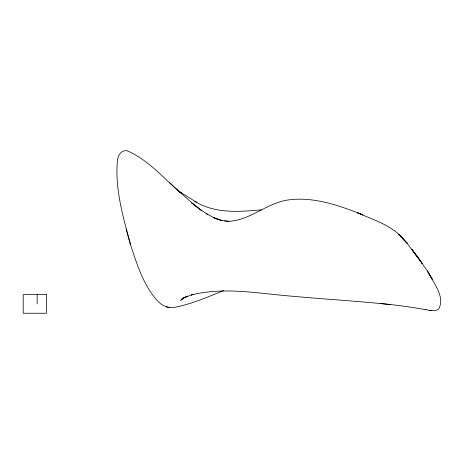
<?xml version="1.0" encoding="UTF-8"?>
<svg xmlns="http://www.w3.org/2000/svg" width="464" height="464" viewBox="0 0 464 464"><rect width="100%" height="100%" fill="white"/><g stroke="black" fill="none" stroke-linecap="round" stroke-linejoin="round"><path stroke-width="0.7" d="M182.903 298.12L180.647 300.353L184.075 297.557L181.65 299.28L187.468 296.142L185.113 297.244L193.465 294.391L191.278 294.918C217.535 288.347 244.835 291.346 271.376 294.217C310.979 298.393 350.772 300.428 390.381 304.535L380.08 303.485L382.556 303.74M223.509 290.574C207.379 297.233 191.122 304.193 173.913 307.499C167.806 308.369 161.872 305.492 157.725 301.119C143.37 285.366 136.984 264.312 130.454 244.482C123.233 217.274 114.828 189.126 117.415 160.695C117.815 155.498 121.667 149.077 127.675 150.974C148.387 160.138 163.67 178.118 180.426 192.78L169.662 182.671M261.336 209.856C238.96 211.862 214.925 213.788 194.892 201.376L196.365 202.182L179.417 191.638L181.557 193.181L176.303 189.329M224.622 221.05L228.92 221.345L228.572 221.316C249.945 220.383 266.301 203.487 287.17 200.1C313.212 196.191 338.998 205.436 362.865 214.884L357.489 212.744C373.068 219.791 390.99 224.912 402.653 238.189L398.547 234.227L403.013 238.374L407.247 243.461L402.323 238.247L407.241 243.38L416.602 256.087L411.748 249.151L417.072 255.977L422.194 263.442L416.539 255.716M228.92 221.345L221.026 220.301L221.508 220.417L217.407 219.165L213.231 217.483L222.007 220.638L214.496 218.034L206.213 213.585L207.826 214.612L199.694 209.096L191.591 202.774L201.66 210.673L193.836 204.531L177.492 190.02M387.805 304.274C401.783 305.724 415.692 307.783 429.502 310.358C432.581 310.834 436.206 311.118 438.7 308.879C445.655 296.676 432.721 281.863 427.553 271.272L432.454 279.537L427.686 271.353L416.95 256.261M166.24 306.808L169.853 307.58M425.285 309.273L425.9 309.465M126.15 229.054L130.454 244.482M37.149 294.64L37.149 303.943M46.452 294.64L23.2 294.64L23.2 313.246L46.452 313.246L46.452 294.64M429.879 310.399L429.502 310.358L431.595 310.625L429.879 310.399"/></g></svg>
